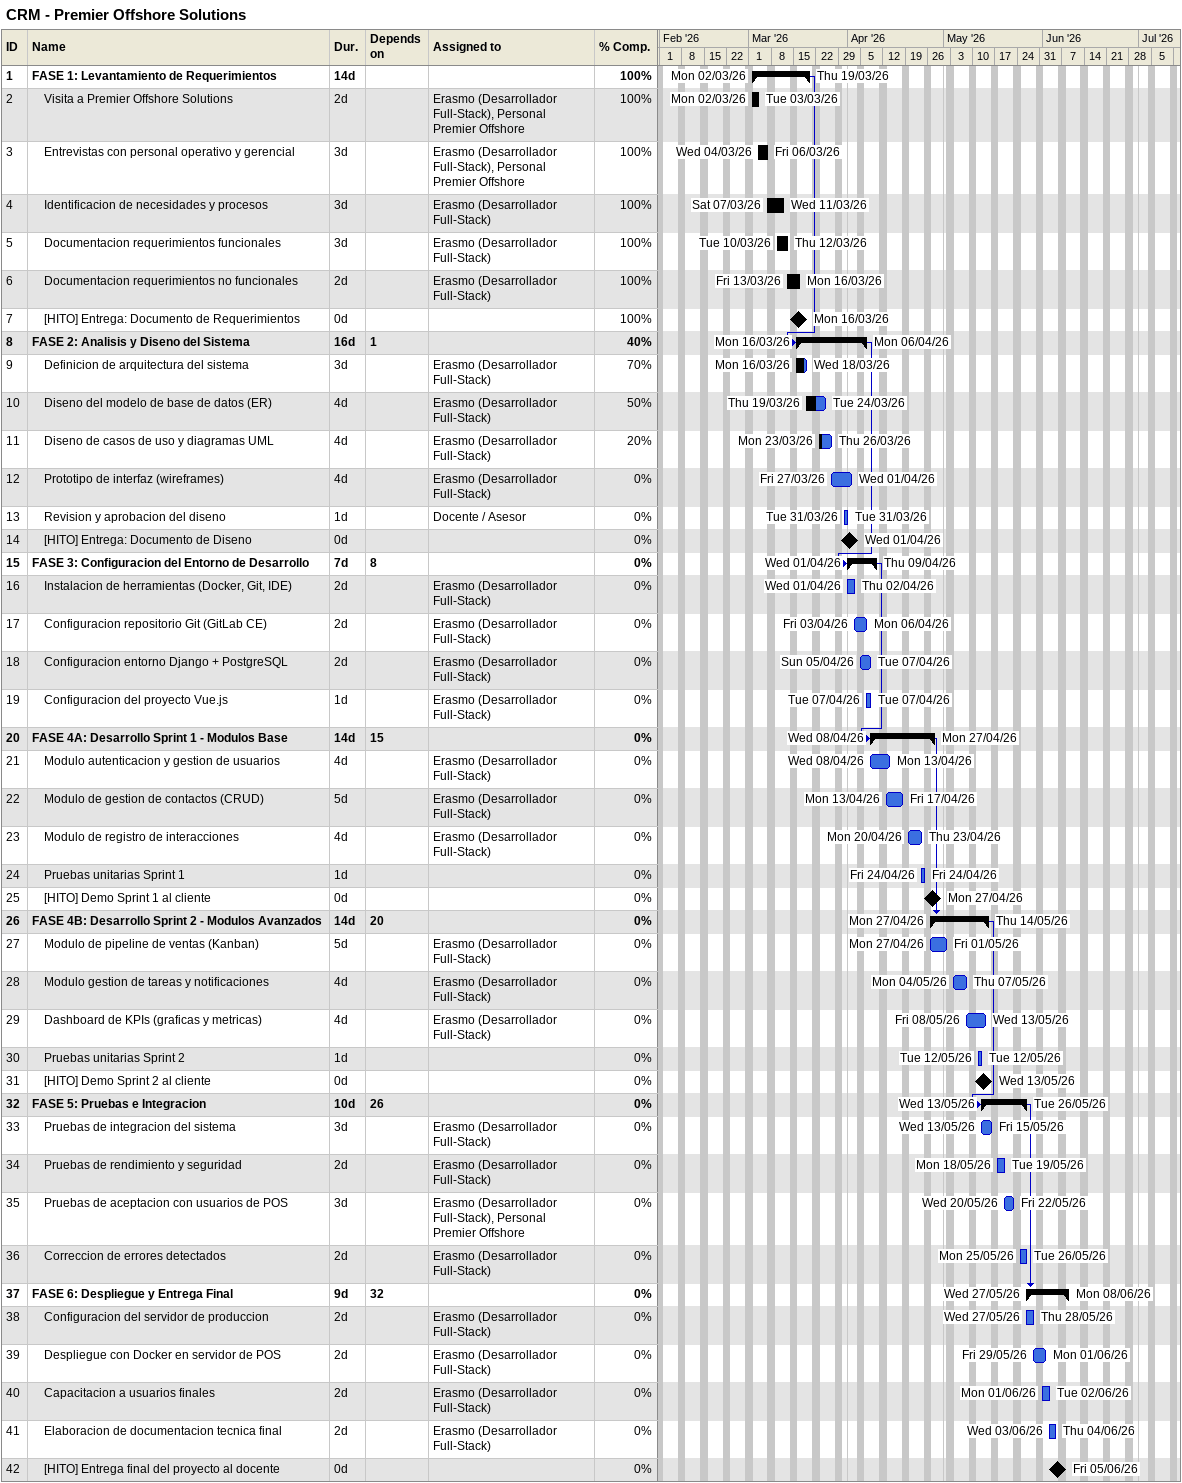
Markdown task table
CRM - Premier Offshore Solutions

| ID | Level | Task | Duration | Start | Finish | Predecessors | Resources | % complete |
|---|---|---|---|---|---|---|---|---|
| 1 | 1 | **FASE 1: Levantamiento de Requerimientos** | 14d | 2026-03-02 | 2026-03-19 |  |  | 100 |
| 2 | 2 | Visita a Premier Offshore Solutions | 2d | 2026-03-02 | 2026-03-03 |  | Erasmo (Desarrollador Full-Stack), Personal Premier Offshore | 100 |
| 3 | 2 | Entrevistas con personal operativo y gerencial | 3d | 2026-03-04 | 2026-03-06 |  | Erasmo (Desarrollador Full-Stack), Personal Premier Offshore | 100 |
| 4 | 2 | Identificacion de necesidades y procesos | 3d | 2026-03-07 | 2026-03-11 |  | Erasmo (Desarrollador Full-Stack) | 100 |
| 5 | 2 | Documentacion requerimientos funcionales | 3d | 2026-03-10 | 2026-03-12 |  | Erasmo (Desarrollador Full-Stack) | 100 |
| 6 | 2 | Documentacion requerimientos no funcionales | 2d | 2026-03-13 | 2026-03-16 |  | Erasmo (Desarrollador Full-Stack) | 100 |
| 7 | 2 | [HITO] Entrega: Documento de Requerimientos | 0d | 2026-03-16 | 2026-03-16 |  |  | 100 |
| 8 | 1 | **FASE 2: Analisis y Diseno del Sistema** | 16d | 2026-03-16 | 2026-04-06 | 1 |  | 40 |
| 9 | 2 | Definicion de arquitectura del sistema | 3d | 2026-03-16 | 2026-03-18 |  | Erasmo (Desarrollador Full-Stack) | 70 |
| 10 | 2 | Diseno del modelo de base de datos (ER) | 4d | 2026-03-19 | 2026-03-24 |  | Erasmo (Desarrollador Full-Stack) | 50 |
| 11 | 2 | Diseno de casos de uso y diagramas UML | 4d | 2026-03-23 | 2026-03-26 |  | Erasmo (Desarrollador Full-Stack) | 20 |
| 12 | 2 | Prototipo de interfaz (wireframes) | 4d | 2026-03-27 | 2026-04-01 |  | Erasmo (Desarrollador Full-Stack) | 0 |
| 13 | 2 | Revision y aprobacion del diseno | 1d | 2026-03-31 | 2026-03-31 |  | Docente / Asesor | 0 |
| 14 | 2 | [HITO] Entrega: Documento de Diseno | 0d | 2026-04-01 | 2026-04-01 |  |  | 0 |
| 15 | 1 | **FASE 3: Configuracion del Entorno de Desarrollo** | 7d | 2026-04-01 | 2026-04-09 | 8 |  | 0 |
| 16 | 2 | Instalacion de herramientas (Docker, Git, IDE) | 2d | 2026-04-01 | 2026-04-02 |  | Erasmo (Desarrollador Full-Stack) | 0 |
| 17 | 2 | Configuracion repositorio Git (GitLab CE) | 2d | 2026-04-03 | 2026-04-06 |  | Erasmo (Desarrollador Full-Stack) | 0 |
| 18 | 2 | Configuracion entorno Django + PostgreSQL | 2d | 2026-04-05 | 2026-04-07 |  | Erasmo (Desarrollador Full-Stack) | 0 |
| 19 | 2 | Configuracion del proyecto Vue.js | 1d | 2026-04-07 | 2026-04-07 |  | Erasmo (Desarrollador Full-Stack) | 0 |
| 20 | 1 | **FASE 4A: Desarrollo Sprint 1 - Modulos Base** | 14d | 2026-04-08 | 2026-04-27 | 15 |  | 0 |
| 21 | 2 | Modulo autenticacion y gestion de usuarios | 4d | 2026-04-08 | 2026-04-13 |  | Erasmo (Desarrollador Full-Stack) | 0 |
| 22 | 2 | Modulo de gestion de contactos (CRUD) | 5d | 2026-04-13 | 2026-04-17 |  | Erasmo (Desarrollador Full-Stack) | 0 |
| 23 | 2 | Modulo de registro de interacciones | 4d | 2026-04-20 | 2026-04-23 |  | Erasmo (Desarrollador Full-Stack) | 0 |
| 24 | 2 | Pruebas unitarias Sprint 1 | 1d | 2026-04-24 | 2026-04-24 |  |  | 0 |
| 25 | 2 | [HITO] Demo Sprint 1 al cliente | 0d | 2026-04-27 | 2026-04-27 |  |  | 0 |
| 26 | 1 | **FASE 4B: Desarrollo Sprint 2 - Modulos Avanzados** | 14d | 2026-04-27 | 2026-05-14 | 20 |  | 0 |
| 27 | 2 | Modulo de pipeline de ventas (Kanban) | 5d | 2026-04-27 | 2026-05-01 |  | Erasmo (Desarrollador Full-Stack) | 0 |
| 28 | 2 | Modulo gestion de tareas y notificaciones | 4d | 2026-05-04 | 2026-05-07 |  | Erasmo (Desarrollador Full-Stack) | 0 |
| 29 | 2 | Dashboard de KPIs (graficas y metricas) | 4d | 2026-05-08 | 2026-05-13 |  | Erasmo (Desarrollador Full-Stack) | 0 |
| 30 | 2 | Pruebas unitarias Sprint 2 | 1d | 2026-05-12 | 2026-05-12 |  |  | 0 |
| 31 | 2 | [HITO] Demo Sprint 2 al cliente | 0d | 2026-05-13 | 2026-05-13 |  |  | 0 |
| 32 | 1 | **FASE 5: Pruebas e Integracion** | 10d | 2026-05-13 | 2026-05-26 | 26 |  | 0 |
| 33 | 2 | Pruebas de integracion del sistema | 3d | 2026-05-13 | 2026-05-15 |  | Erasmo (Desarrollador Full-Stack) | 0 |
| 34 | 2 | Pruebas de rendimiento y seguridad | 2d | 2026-05-18 | 2026-05-19 |  | Erasmo (Desarrollador Full-Stack) | 0 |
| 35 | 2 | Pruebas de aceptacion con usuarios de POS | 3d | 2026-05-20 | 2026-05-22 |  | Erasmo (Desarrollador Full-Stack), Personal Premier Offshore | 0 |
| 36 | 2 | Correccion de errores detectados | 2d | 2026-05-25 | 2026-05-26 |  | Erasmo (Desarrollador Full-Stack) | 0 |
| 37 | 1 | **FASE 6: Despliegue y Entrega Final** | 9d | 2026-05-27 | 2026-06-08 | 32 |  | 0 |
| 38 | 2 | Configuracion del servidor de produccion | 2d | 2026-05-27 | 2026-05-28 |  | Erasmo (Desarrollador Full-Stack) | 0 |
| 39 | 2 | Despliegue con Docker en servidor de POS | 2d | 2026-05-29 | 2026-06-01 |  | Erasmo (Desarrollador Full-Stack) | 0 |
| 40 | 2 | Capacitacion a usuarios finales | 2d | 2026-06-01 | 2026-06-02 |  | Erasmo (Desarrollador Full-Stack) | 0 |
| 41 | 2 | Elaboracion de documentacion tecnica final | 2d | 2026-06-03 | 2026-06-04 |  | Erasmo (Desarrollador Full-Stack) | 0 |
| 42 | 2 | [HITO] Entrega final del proyecto al docente | 0d | 2026-06-05 | 2026-06-05 |  |  | 0 |
